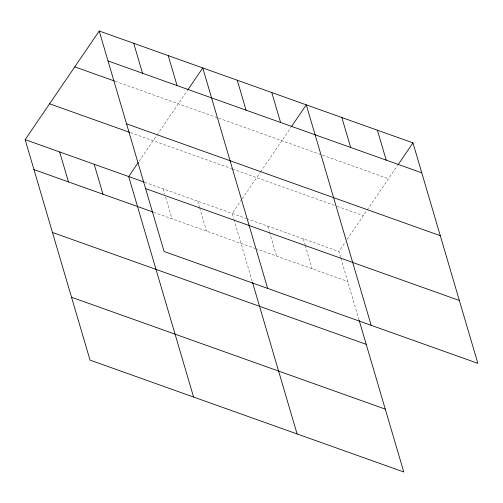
<?xml version="1.0" encoding="UTF-8"?>
<svg xmlns="http://www.w3.org/2000/svg" width="503" height="503" viewBox="0 0 503 503"><rect width="100%" height="100%" fill="white"/><g stroke="black" fill="none" stroke-linecap="round" stroke-linejoin="round"><path stroke-width="0.38" stroke-dasharray="2.52 1.89" d="M139.161 161.199L156.603 135.621M157.037 134.986L187.481 90.339M241.817 199.395L232.216 213.479L233.757 218.717M242.257 198.754L260.133 172.535M260.567 171.894L291.011 127.246M340.65 257.498L338.89 251.506L345.435 241.905M347.183 239.346L366.806 210.562M367.24 209.927L397.684 165.28M115.162 81.266L217.962 117.916M218.698 118.18L388.517 178.722M130.365 132.603L231.694 168.725M232.43 168.989L334.306 205.312M337.211 206.343L363.329 215.661M144.839 182.325L246.005 218.39M246.728 218.654L338.89 251.506M153.648 212.266L254.814 248.331M255.543 248.589L347.699 281.447M340.871 258.246L359.155 320.373M303.334 238.831L305.095 244.816M305.315 245.571L312.143 268.772M267.772 226.155L269.319 231.393M269.539 232.141L276.587 256.096M233.977 219.465L252.267 281.592M197.704 201.175L199.471 207.161M199.691 207.909L206.519 231.116M163.192 188.87L164.739 194.108M165.619 197.101L172.007 218.811"/><path stroke-width="0.75" d="M359.155 320.373L403.777 471.984L90.037 360.123L25.15 139.652L99.223 31.016L412.963 142.877L477.85 363.348L164.11 251.494L99.223 31.016M138.287 162.482L128.686 176.566L193.573 397.037M187.915 89.697L202.759 67.93L267.646 288.401M291.451 126.611L306.289 104.844L371.176 325.315M398.118 164.638L412.963 142.877M108.032 60.957L421.772 172.812M74.777 66.868L114.433 81.002M126.542 123.832L440.276 235.687M49.596 103.8L129.629 132.339M25.15 139.652L144.103 182.061M145.606 188.612L459.346 300.473M33.959 169.593L152.918 212.002M52.469 232.468L366.203 344.322M71.533 297.248L385.273 409.109M377.407 130.195L386.216 160.136M341.845 117.52L350.66 147.461M271.777 92.539L280.592 122.481M237.265 80.235L246.08 110.176M252.487 282.34L297.103 433.951M168.247 55.626L177.056 85.567M133.735 43.321L142.544 73.262M94.174 164.261L102.983 194.202M59.662 151.956L68.471 181.897"/></g></svg>
